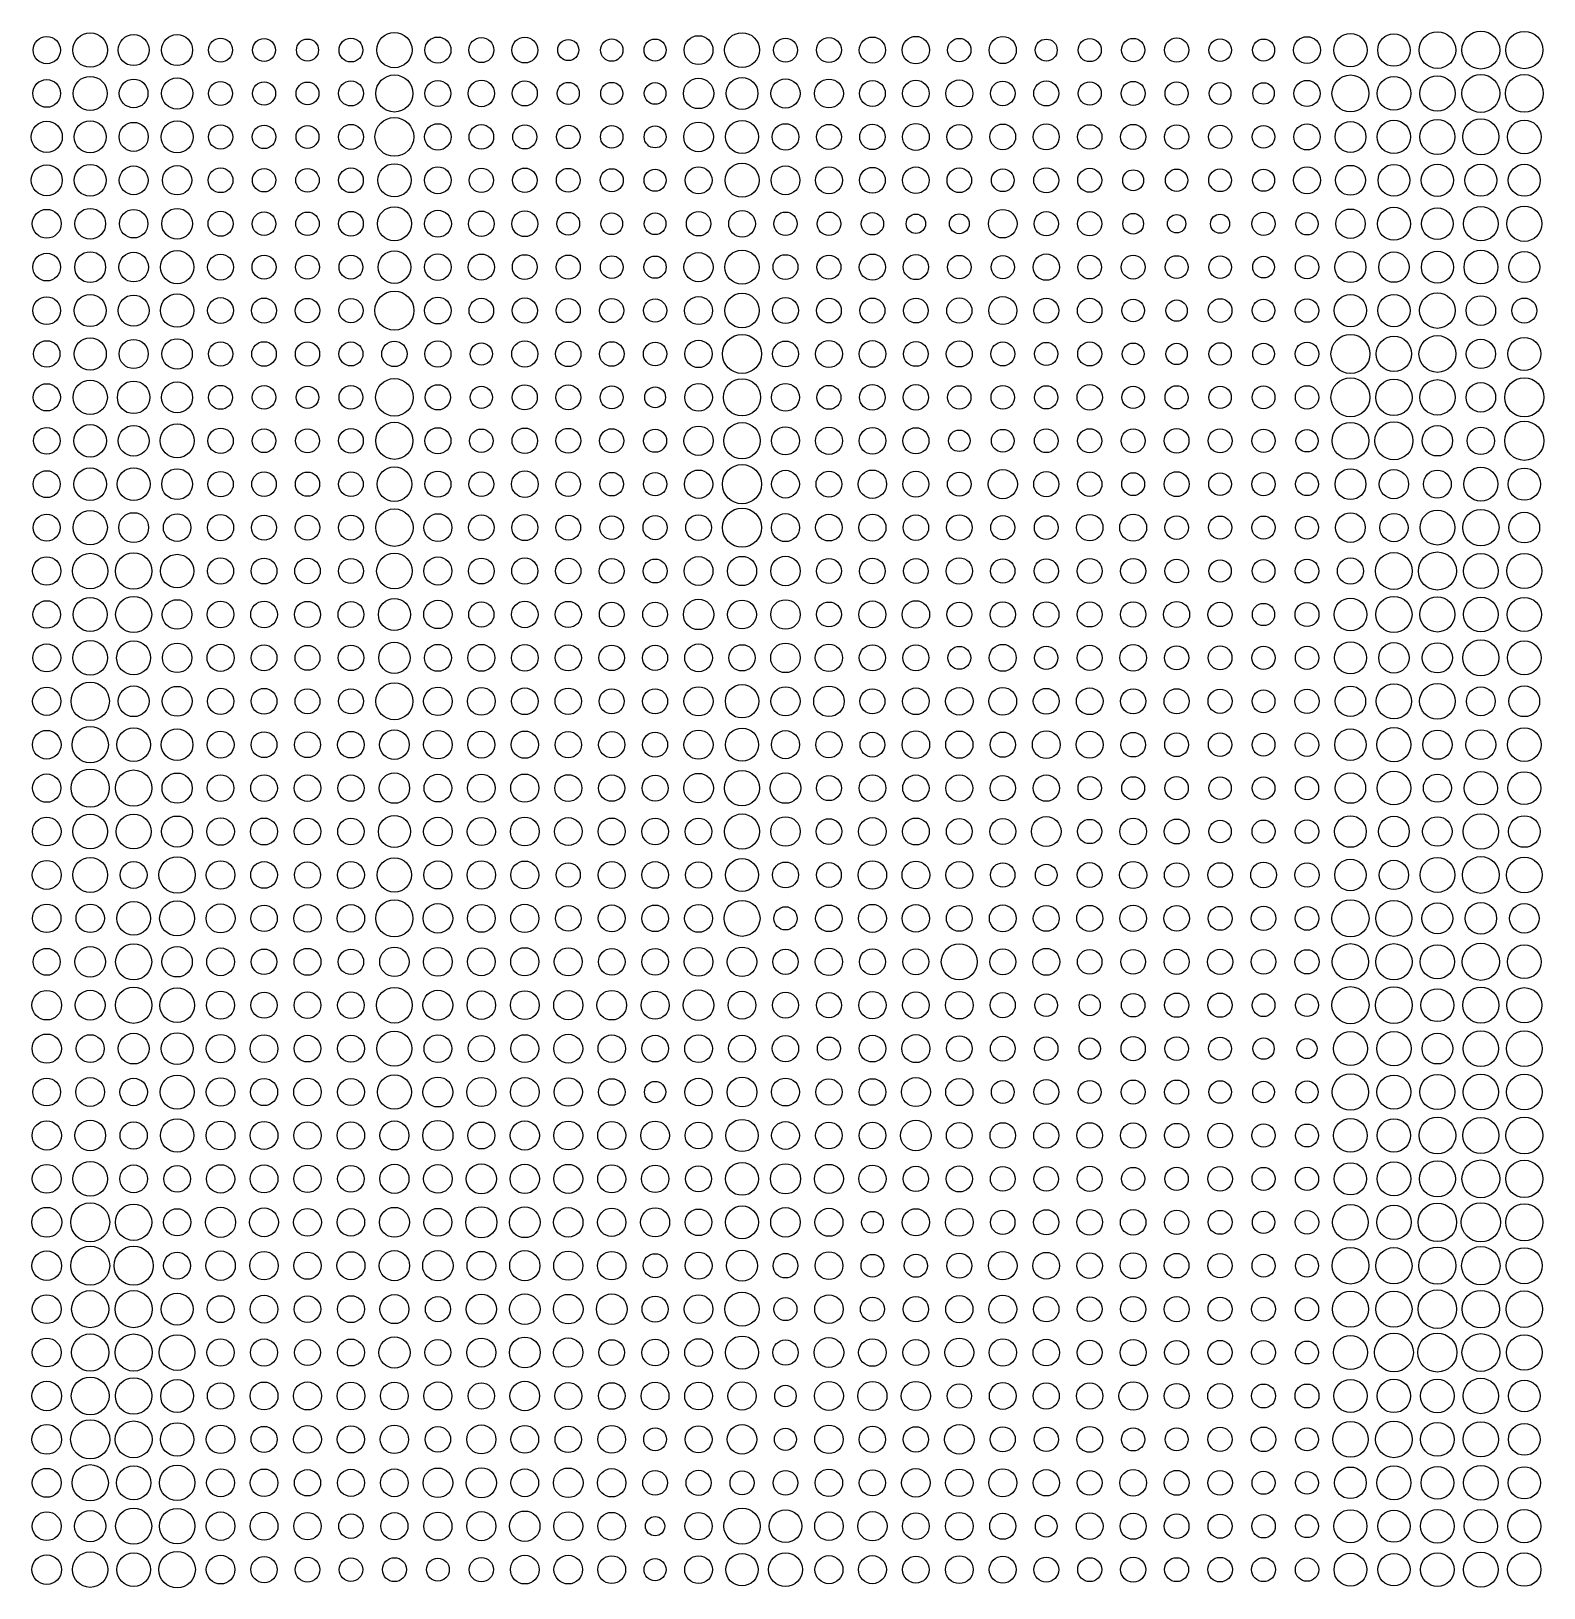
# Model space of a CAD drawing. Header units: millimetres. Extents: x 0 to 15650, y 0 to 8040.
# Drawn here: x 11773 to 13705, y 4052 to 6040 of the extents above; entities that cross this region are included whole.
import ezdxf

# ---------------------------------------------------------------- set-up
doc = ezdxf.new("R2010")
doc.units = ezdxf.units.MM
doc.layers.add('Default', color=7, linetype='Continuous', true_color=0x000000)

msp = doc.modelspace()

# ---------------------------------------------------------------- linework, layer by layer
at = {"layer": 'Default', "color": 0}
for centre, radius in [((11793, 6016.1), 17.4), ((11848.5, 6016.1), 22), ((11904, 6016.1), 19.8), ((11959.5, 6016.1), 19.8), ((12015, 6016.1), 15.3), ((12070.5, 6016.1), 14.6), ((12126, 6016.1), 14.1), ((12181.5, 6016.1), 15.2), ((12237, 6016.1), 22.5), ((12292.5, 6016.1), 16.7), ((12348, 6016.1), 16), ((12403.5, 6016.1), 16.5), ((12459, 6016.1), 13.5), ((12514.5, 6016.1), 14.3), ((12569.9, 6016.1), 14.1), ((12625.4, 6016.1), 18.4), ((12680.9, 6016.1), 22.2), ((12736.4, 6016.1), 15.3), ((12791.9, 6016.1), 15.9), ((12847.4, 6016.1), 16.7), ((12902.9, 6016.1), 17.5), ((12958.4, 6016.1), 14.9), ((13013.9, 6016.1), 17.3), ((13069.4, 6016.1), 14), ((13124.9, 6016.1), 14.8), ((13180.4, 6016.1), 14.9), ((13235.9, 6016.1), 15.5), ((13291.4, 6016.1), 14.4), ((13346.9, 6016.1), 14.1), ((13402.4, 6016.1), 17.1), ((13457.9, 6016.1), 21.3), ((13513.4, 6016.1), 20.7), ((13568.9, 6016.1), 23.4), ((13624.4, 6016.1), 24.2), ((13679.9, 6016.1), 23.8), ((12237, 5960.7), 23.7), ((13624.4, 5960.7), 24.2), ((13679.9, 5960.7), 24.1), ((11793, 5960.7), 17.7), ((11848.5, 5960.7), 21.8), ((11904, 5960.7), 18.3), ((11959.5, 5960.7), 20), ((12015, 5960.7), 15.3), ((12070.5, 5960.7), 14.8), ((12126, 5960.7), 14.6), ((12181.5, 5960.7), 16), ((12292.5, 5960.7), 16.6), ((12348, 5960.7), 16.9), ((12403.5, 5960.7), 16), ((12459, 5960.7), 14.1), ((12514.5, 5960.7), 14.1), ((12569.9, 5960.7), 13.8), ((12625.4, 5960.7), 19.4), ((12680.9, 5960.7), 20.3), ((12736.4, 5960.7), 18.6), ((12791.9, 5960.7), 18.4), ((12847.4, 5960.7), 16.5), ((12902.9, 5960.7), 17), ((12958.4, 5960.7), 17.2), ((13013.9, 5960.7), 15.7), ((13069.4, 5960.7), 16), ((13124.9, 5960.7), 14.8), ((13180.4, 5960.7), 15.4), ((13235.9, 5960.7), 14.8), ((13291.4, 5960.7), 13.9), ((13346.9, 5960.7), 13.7), ((13402.4, 5960.7), 16.7), ((13457.9, 5960.7), 23.6), ((13513.4, 5960.7), 21.5), ((13568.9, 5960.7), 22.6), ((11793, 5905.2), 19.9), ((11848.5, 5905.2), 20.4), ((11959.5, 5905.2), 20.4), ((12237, 5905.2), 24.8), ((12680.9, 5905.2), 21), ((13457.9, 5905.2), 19.7), ((13513.4, 5905.2), 21.3), ((13568.9, 5905.2), 22.3), ((13624.4, 5905.2), 23), ((13679.9, 5905.2), 21.5), ((11904, 5905.2), 18.6), ((12015, 5905.2), 15.5), ((12070.5, 5905.2), 15), ((12126, 5905.2), 14.6), ((12181.5, 5905.2), 16), ((12292.5, 5905.2), 16.9), ((12348, 5905.2), 15.7), ((12403.5, 5905.2), 15.4), ((12459, 5905.2), 15), ((12514.5, 5905.2), 14.4), ((12569.9, 5905.2), 14), ((12625.4, 5905.2), 18.9), ((12736.4, 5905.2), 16.9), ((12791.9, 5905.2), 16), ((12847.4, 5905.2), 16.2), ((12902.9, 5905.2), 17.2), ((12958.4, 5905.2), 15.8), ((13013.9, 5905.2), 16.4), ((13069.4, 5905.2), 16.6), ((13124.9, 5905.2), 15.6), ((13180.4, 5905.2), 16), ((13235.9, 5905.2), 15.5), ((13291.4, 5905.2), 14.8), ((13346.9, 5905.2), 14.4), ((13402.4, 5905.2), 16.7), ((11793, 5849.8), 19.8), ((11848.5, 5849.8), 20.3), ((11904, 5849.8), 18.4), ((11959.5, 5849.8), 18.7), ((12015, 5849.8), 15.8), ((12181.5, 5849.8), 15.8), ((12237, 5849.8), 21.2), ((12292.5, 5849.8), 17.1), ((12348, 5849.8), 15.5), ((12403.5, 5849.8), 15.6), ((12625.4, 5849.8), 17.2), ((12680.9, 5849.8), 21.7), ((12736.4, 5849.8), 18.4), ((12791.9, 5849.8), 17.3), ((12847.4, 5849.8), 16.5), ((12902.9, 5849.8), 17), ((12958.4, 5849.8), 15.7), ((13069.4, 5849.8), 16), ((13124.9, 5849.8), 15.3), ((13402.4, 5849.8), 17.3), ((13457.9, 5849.8), 19.1), ((13513.4, 5849.8), 20.3), ((13568.9, 5849.8), 20.5), ((13624.4, 5849.8), 20.4), ((13679.9, 5849.8), 20.4), ((12070.5, 5849.8), 14.9), ((12126, 5849.8), 15), ((12459, 5849.8), 15.2), ((12514.5, 5849.8), 14.8), ((12569.9, 5849.8), 14.1), ((13013.9, 5849.8), 14.5), ((13180.4, 5849.8), 13.4), ((13235.9, 5849.8), 14.3), ((13291.4, 5849.8), 14.5), ((13346.9, 5849.8), 14.1), ((11793, 5794.3), 18.4), ((11848.5, 5794.3), 19.6), ((11904, 5794.3), 18.2), ((11959.5, 5794.3), 19.6), ((12015, 5794.3), 16), ((12070.5, 5794.3), 15.1), ((12126, 5794.3), 15), ((12181.5, 5794.3), 15.8), ((12237, 5794.3), 21.8), ((12292.5, 5794.3), 17.2), ((12348, 5794.3), 16.2), ((12403.5, 5794.3), 16.5), ((12459, 5794.3), 14.5), ((12514.5, 5794.3), 13.9), ((12569.9, 5794.3), 13.9), ((12625.4, 5794.3), 15.6), ((12680.9, 5794.3), 17), ((12736.4, 5794.3), 14.9), ((12791.9, 5794.3), 15), ((12847.4, 5794.3), 14.3), ((12902.9, 5794.3), 12.4), ((12958.4, 5794.3), 12.7), ((13013.9, 5794.3), 18.2), ((13069.4, 5794.3), 15.5), ((13124.9, 5794.3), 15.5), ((13180.4, 5794.3), 13.2), ((13235.9, 5794.3), 11.7), ((13291.4, 5794.3), 12.2), ((13346.9, 5794.3), 14.8), ((13402.4, 5794.3), 14.3), ((13457.9, 5794.3), 18.8), ((13513.4, 5794.3), 21), ((13568.9, 5794.3), 20.2), ((13624.4, 5794.3), 22), ((13679.9, 5794.3), 22.5), ((11793, 5738.9), 17.7), ((11848.5, 5738.9), 19.7), ((11904, 5738.9), 18.9), ((11959.5, 5738.9), 21.2), ((12015, 5738.9), 16.5), ((12070.5, 5738.9), 15.3), ((12126, 5738.9), 15.3), ((12181.5, 5738.9), 15.2), ((12237, 5738.9), 20.8), ((12292.5, 5738.9), 17), ((12348, 5738.9), 16.7), ((12403.5, 5738.9), 15.9), ((12459, 5738.9), 15.4), ((12514.5, 5738.9), 14.5), ((12569.9, 5738.9), 14.2), ((12625.4, 5738.9), 18.6), ((12680.9, 5738.9), 21.8), ((12736.4, 5738.9), 15.9), ((12791.9, 5738.9), 15.3), ((12847.4, 5738.9), 16.7), ((12902.9, 5738.9), 16), ((12958.4, 5738.9), 15), ((13013.9, 5738.9), 14.8), ((13069.4, 5738.9), 16.8), ((13124.9, 5738.9), 15.1), ((13180.4, 5738.9), 15.2), ((13235.9, 5738.9), 14.6), ((13291.4, 5738.9), 14.4), ((13346.9, 5738.9), 13.8), ((13402.4, 5738.9), 14.9), ((13457.9, 5738.9), 19.8), ((13513.4, 5738.9), 19.4), ((13568.9, 5738.9), 20.4), ((13624.4, 5738.9), 21.5), ((13679.9, 5738.9), 19.8), ((12237, 5683.4), 24.9), ((13568.9, 5683.4), 22.7), ((11793, 5683.4), 17.7), ((11848.5, 5683.4), 20.5), ((11904, 5683.4), 19.8), ((11959.5, 5683.4), 21.3), ((12015, 5683.4), 16.5), ((12070.5, 5683.4), 16), ((12126, 5683.4), 15.6), ((12181.5, 5683.4), 15.5), ((12292.5, 5683.4), 17.1), ((12348, 5683.4), 15.7), ((12403.5, 5683.4), 16.1), ((12459, 5683.4), 15.4), ((12514.5, 5683.4), 15.4), ((12569.9, 5683.4), 14.8), ((12625.4, 5683.4), 17.9), ((12680.9, 5683.4), 22.1), ((12736.4, 5683.4), 16.6), ((12791.9, 5683.4), 15.8), ((12847.4, 5683.4), 16), ((12902.9, 5683.4), 15.8), ((12958.4, 5683.4), 16.1), ((13013.9, 5683.4), 17.9), ((13069.4, 5683.4), 15.9), ((13124.9, 5683.4), 15.7), ((13180.4, 5683.4), 14.4), ((13235.9, 5683.4), 13.6), ((13291.4, 5683.4), 15.2), ((13346.9, 5683.4), 14.4), ((13402.4, 5683.4), 15), ((13457.9, 5683.4), 20.6), ((13513.4, 5683.4), 20.6), ((13624.4, 5683.4), 18.9), ((13679.9, 5683.4), 16), ((11848.5, 5628), 20.6), ((11904, 5628), 18.6), ((11959.5, 5628), 19.4), ((12680.9, 5628), 25), ((13457.9, 5628), 24.9), ((13513.4, 5628), 22.6), ((13568.9, 5628), 23.5), ((13624.4, 5628), 18.7), ((13679.9, 5628), 21.1), ((11793, 5628), 16.9), ((12015, 5628), 15.5), ((12070.5, 5628), 15.7), ((12126, 5628), 15.5), ((12181.5, 5628), 15.3), ((12237, 5628), 16.2), ((12292.5, 5628), 16.7), ((12348, 5628), 14.1), ((12403.5, 5628), 16.7), ((12459, 5628), 16.2), ((12514.5, 5628), 15.7), ((12569.9, 5628), 15), ((12625.4, 5628), 17.5), ((12736.4, 5628), 16.5), ((12791.9, 5628), 17.2), ((12847.4, 5628), 17), ((12902.9, 5628), 15.8), ((12958.4, 5628), 16.6), ((13013.9, 5628), 15.3), ((13069.4, 5628), 14.8), ((13124.9, 5628), 15.3), ((13180.4, 5628), 13.9), ((13235.9, 5628), 13.6), ((13291.4, 5628), 14.3), ((13346.9, 5628), 13.8), ((13402.4, 5628), 15.1), ((11793, 5572.6), 17.4), ((11848.5, 5572.6), 21.9), ((11904, 5572.6), 20.8), ((11959.5, 5572.6), 19.8), ((12015, 5572.6), 15.3), ((12070.5, 5572.6), 15), ((12126, 5572.6), 14.3), ((12181.5, 5572.6), 15.2), ((12237, 5572.6), 24), ((12292.5, 5572.6), 16.1), ((12403.5, 5572.6), 16), ((12459, 5572.6), 15.9), ((12514.5, 5572.6), 14.6), ((12625.4, 5572.6), 17.6), ((12680.9, 5572.6), 23.7), ((12736.4, 5572.6), 17.8), ((12791.9, 5572.6), 15.3), ((12847.4, 5572.6), 16.4), ((12902.9, 5572.6), 16.2), ((12958.4, 5572.6), 14.9), ((13013.9, 5572.6), 15), ((13069.4, 5572.6), 14.8), ((13124.9, 5572.6), 16.2), ((13180.4, 5572.6), 14.3), ((13235.9, 5572.6), 14.8), ((13291.4, 5572.6), 14.3), ((13346.9, 5572.6), 14.6), ((13402.4, 5572.6), 14.9), ((13457.9, 5572.6), 24.9), ((13513.4, 5572.6), 23.2), ((13568.9, 5572.6), 22.6), ((13624.4, 5572.6), 18.9), ((13679.9, 5572.6), 25), ((12348, 5572.6), 14.1), ((12569.9, 5572.6), 13.3), ((11793, 5517.1), 17), ((11848.5, 5517.1), 20.7), ((11904, 5517.1), 19.6), ((11959.5, 5517.1), 21.7), ((12015, 5517.1), 16.2), ((12070.5, 5517.1), 15.1), ((12126, 5517.1), 15.3), ((12181.5, 5517.1), 15.8), ((12237, 5517.1), 23.7), ((12292.5, 5517.1), 16.7), ((12348, 5517.1), 15), ((12403.5, 5517.1), 16.3), ((12459, 5517.1), 15.9), ((12514.5, 5517.1), 15.4), ((12569.9, 5517.1), 14.7), ((12625.4, 5517.1), 18.7), ((12680.9, 5517.1), 23.2), ((12736.4, 5517.1), 17.9), ((12791.9, 5517.1), 17.3), ((12847.4, 5517.1), 17), ((12902.9, 5517.1), 16.7), ((12958.4, 5517.1), 13.7), ((13013.9, 5517.1), 14.6), ((13069.4, 5517.1), 15.1), ((13124.9, 5517.1), 15.4), ((13180.4, 5517.1), 15.3), ((13235.9, 5517.1), 15.8), ((13291.4, 5517.1), 15.3), ((13346.9, 5517.1), 14.8), ((13402.4, 5517.1), 14.3), ((13457.9, 5517.1), 23.4), ((13513.4, 5517.1), 24.3), ((13568.9, 5517.1), 19.4), ((13624.4, 5517.1), 17.5), ((13679.9, 5517.1), 25), ((11793, 5461.7), 17.2), ((11848.5, 5461.7), 20.8), ((11904, 5461.7), 21), ((11959.5, 5461.7), 19.7), ((12015, 5461.7), 16.2), ((12070.5, 5461.7), 15.7), ((12126, 5461.7), 15.5), ((12181.5, 5461.7), 15.7), ((12237, 5461.7), 22.1), ((12292.5, 5461.7), 16.7), ((12348, 5461.7), 15.8), ((12403.5, 5461.7), 17), ((12459, 5461.7), 15.7), ((12514.5, 5461.7), 15.1), ((12569.9, 5461.7), 14.9), ((12625.4, 5461.7), 18.1), ((12680.9, 5461.7), 25), ((12736.4, 5461.7), 17.7), ((12791.9, 5461.7), 16.5), ((12847.4, 5461.7), 18.1), ((12902.9, 5461.7), 16.5), ((12958.4, 5461.7), 15.2), ((13013.9, 5461.7), 18.6), ((13069.4, 5461.7), 16), ((13124.9, 5461.7), 15.6), ((13180.4, 5461.7), 14.6), ((13235.9, 5461.7), 15.9), ((13291.4, 5461.7), 14.5), ((13346.9, 5461.7), 14.8), ((13402.4, 5461.7), 14.6), ((13457.9, 5461.7), 19.7), ((13513.4, 5461.7), 18.7), ((13568.9, 5461.7), 17.8), ((13624.4, 5461.7), 21.7), ((13679.9, 5461.7), 20.6), ((11848.5, 5406.2), 21.9), ((12237, 5406.2), 23.9), ((12680.9, 5406.2), 25), ((13568.9, 5406.2), 22.2), ((13624.4, 5406.2), 23.2), ((11793, 5406.2), 17.2), ((11904, 5406.2), 19.1), ((11959.5, 5406.2), 17.6), ((12015, 5406.2), 16.7), ((12070.5, 5406.2), 16), ((12126, 5406.2), 15.8), ((12181.5, 5406.2), 15.9), ((12292.5, 5406.2), 17.8), ((12348, 5406.2), 16.2), ((12403.5, 5406.2), 16.6), ((12459, 5406.2), 15.8), ((12514.5, 5406.2), 15.1), ((12569.9, 5406.2), 15.4), ((12625.4, 5406.2), 16.4), ((12736.4, 5406.2), 17.9), ((12791.9, 5406.2), 17), ((12847.4, 5406.2), 17.3), ((12902.9, 5406.2), 16.3), ((12958.4, 5406.2), 16.4), ((13013.9, 5406.2), 15.4), ((13069.4, 5406.2), 15.2), ((13124.9, 5406.2), 16.9), ((13180.4, 5406.2), 17.2), ((13235.9, 5406.2), 15.1), ((13291.4, 5406.2), 14.8), ((13346.9, 5406.2), 14.8), ((13402.4, 5406.2), 14.7), ((13457.9, 5406.2), 18.9), ((13513.4, 5406.2), 18), ((13679.9, 5406.2), 19.6), ((11793, 5350.8), 18.1), ((11848.5, 5350.8), 22.6), ((11904, 5350.8), 23.2), ((11959.5, 5350.8), 21.3), ((12237, 5350.8), 22.7), ((12292.5, 5350.8), 17.9), ((12625.4, 5350.8), 18.4), ((12680.9, 5350.8), 18.7), ((12736.4, 5350.8), 18.8), ((13513.4, 5350.8), 23.5), ((13568.9, 5350.8), 24.3), ((13624.4, 5350.8), 22.3), ((13679.9, 5350.8), 22.3), ((12015, 5350.8), 16.7), ((12070.5, 5350.8), 16.5), ((12126, 5350.8), 16.3), ((12181.5, 5350.8), 16), ((12348, 5350.8), 16.5), ((12403.5, 5350.8), 16.7), ((12459, 5350.8), 16.2), ((12514.5, 5350.8), 15.9), ((12569.9, 5350.8), 15.3), ((12791.9, 5350.8), 16), ((12847.4, 5350.8), 16.4), ((12902.9, 5350.8), 15.8), ((12958.4, 5350.8), 16.9), ((13013.9, 5350.8), 15.5), ((13069.4, 5350.8), 15.5), ((13124.9, 5350.8), 16), ((13180.4, 5350.8), 16), ((13235.9, 5350.8), 15), ((13291.4, 5350.8), 14.3), ((13346.9, 5350.8), 14.5), ((13402.4, 5350.8), 15.2), ((13457.9, 5350.8), 16.7), ((11793, 5295.3), 17.6), ((11848.5, 5295.3), 21.7), ((11904, 5295.3), 23), ((11959.5, 5295.3), 18.9), ((12015, 5295.3), 17), ((12070.5, 5295.3), 17), ((12126, 5295.3), 16.7), ((12181.5, 5295.3), 16.5), ((12237, 5295.3), 20.5), ((12292.5, 5295.3), 18.1), ((12348, 5295.3), 16.1), ((12403.5, 5295.3), 16.9), ((12459, 5295.3), 16.7), ((12514.5, 5295.3), 15.8), ((12569.9, 5295.3), 15.8), ((12625.4, 5295.3), 19.4), ((12680.9, 5295.3), 18.4), ((12736.4, 5295.3), 18.8), ((12791.9, 5295.3), 15.9), ((12847.4, 5295.3), 17.2), ((12902.9, 5295.3), 17.6), ((12958.4, 5295.3), 15.8), ((13013.9, 5295.3), 16.2), ((13069.4, 5295.3), 16.2), ((13124.9, 5295.3), 16), ((13180.4, 5295.3), 16.2), ((13235.9, 5295.3), 16.6), ((13291.4, 5295.3), 15.5), ((13346.9, 5295.3), 14.2), ((13402.4, 5295.3), 15.3), ((13457.9, 5295.3), 20.9), ((13513.4, 5295.3), 23.1), ((13568.9, 5295.3), 22.4), ((13624.4, 5295.3), 22.2), ((13679.9, 5295.3), 21.8), ((11793, 5239.9), 17.8), ((11848.5, 5239.9), 22), ((11904, 5239.9), 21.7), ((11959.5, 5239.9), 18.8), ((12015, 5239.9), 17.3), ((12070.5, 5239.9), 16.5), ((12126, 5239.9), 15.9), ((12181.5, 5239.9), 16.3), ((12237, 5239.9), 20), ((12292.5, 5239.9), 17.2), ((12348, 5239.9), 17.2), ((12403.5, 5239.9), 17), ((12459, 5239.9), 16.7), ((12514.5, 5239.9), 16.3), ((12569.9, 5239.9), 16), ((12625.4, 5239.9), 17.7), ((12680.9, 5239.9), 16.8), ((12736.4, 5239.9), 18.9), ((12791.9, 5239.9), 17.4), ((12847.4, 5239.9), 16.7), ((12902.9, 5239.9), 16.6), ((12958.4, 5239.9), 14.6), ((13013.9, 5239.9), 17.2), ((13069.4, 5239.9), 14.8), ((13124.9, 5239.9), 16), ((13180.4, 5239.9), 17.1), ((13235.9, 5239.9), 15.4), ((13291.4, 5239.9), 15.2), ((13346.9, 5239.9), 14.8), ((13402.4, 5239.9), 14.9), ((13457.9, 5239.9), 20.4), ((13513.4, 5239.9), 19.4), ((13568.9, 5239.9), 19.3), ((13624.4, 5239.9), 23), ((13679.9, 5239.9), 21.6), ((11793, 5184.4), 18), ((11848.5, 5184.4), 24.5), ((11904, 5184.4), 19.6), ((11959.5, 5184.4), 19.1), ((12015, 5184.4), 16.8), ((12070.5, 5184.4), 16.5), ((12126, 5184.4), 15.9), ((12181.5, 5184.4), 16), ((12237, 5184.4), 23.6), ((12292.5, 5184.4), 18.2), ((12348, 5184.4), 17.7), ((12403.5, 5184.4), 17), ((12459, 5184.4), 16.9), ((12514.5, 5184.4), 16), ((12569.9, 5184.4), 16), ((12625.4, 5184.4), 18.6), ((12680.9, 5184.4), 21.3), ((12736.4, 5184.4), 18.6), ((12791.9, 5184.4), 19.5), ((12847.4, 5184.4), 16), ((12902.9, 5184.4), 17), ((12958.4, 5184.4), 17.5), ((13013.9, 5184.4), 17.7), ((13069.4, 5184.4), 16.5), ((13124.9, 5184.4), 17), ((13180.4, 5184.4), 16), ((13235.9, 5184.4), 16.1), ((13291.4, 5184.4), 15.4), ((13346.9, 5184.4), 14.6), ((13402.4, 5184.4), 15.5), ((13457.9, 5184.4), 19.4), ((13513.4, 5184.4), 22.5), ((13568.9, 5184.4), 22.7), ((13624.4, 5184.4), 18.4), ((13679.9, 5184.4), 19.6), ((11848.5, 5129), 23.2), ((11904, 5129), 21.5), ((12680.9, 5129), 21.2), ((13513.4, 5129), 21.8), ((13679.9, 5129), 21.4), ((11793, 5129), 18.3), ((11959.5, 5129), 20.2), ((12015, 5129), 17.2), ((12070.5, 5129), 16.5), ((12126, 5129), 16.5), ((12181.5, 5129), 17), ((12237, 5129), 18.9), ((12292.5, 5129), 18.2), ((12348, 5129), 17.3), ((12403.5, 5129), 17.4), ((12459, 5129), 16.8), ((12514.5, 5129), 16.7), ((12569.9, 5129), 16), ((12625.4, 5129), 18.6), ((12736.4, 5129), 17.9), ((12791.9, 5129), 16.7), ((12847.4, 5129), 15.8), ((12902.9, 5129), 17.6), ((12958.4, 5129), 17.4), ((13013.9, 5129), 16.1), ((13069.4, 5129), 17.7), ((13124.9, 5129), 17.2), ((13180.4, 5129), 15.7), ((13235.9, 5129), 15.2), ((13291.4, 5129), 15), ((13346.9, 5129), 14.6), ((13402.4, 5129), 15), ((13457.9, 5129), 20.1), ((13568.9, 5129), 18.7), ((13624.4, 5129), 19.1), ((11793, 5073.5), 18.1), ((11848.5, 5073.5), 24.4), ((11904, 5073.5), 23.2), ((11959.5, 5073.5), 19.3), ((12015, 5073.5), 17), ((12070.5, 5073.5), 17), ((12126, 5073.5), 16.9), ((12181.5, 5073.5), 16.8), ((12237, 5073.5), 19.4), ((12292.5, 5073.5), 17.7), ((12348, 5073.5), 17.8), ((12403.5, 5073.5), 18), ((12459, 5073.5), 17.2), ((12514.5, 5073.5), 16.8), ((12569.9, 5073.5), 16.6), ((12625.4, 5073.5), 18.9), ((12680.9, 5073.5), 22.5), ((12736.4, 5073.5), 19.4), ((12847.4, 5073.5), 17), ((12902.9, 5073.5), 16.8), ((12958.4, 5073.5), 17.1), ((13069.4, 5073.5), 16.8), ((13457.9, 5073.5), 19.4), ((13513.4, 5073.5), 21.5), ((13568.9, 5073.5), 17.9), ((13624.4, 5073.5), 21.2), ((13679.9, 5073.5), 21), ((12791.9, 5073.5), 16), ((13013.9, 5073.5), 16.1), ((13124.9, 5073.5), 14.9), ((13180.4, 5073.5), 14.6), ((13235.9, 5073.5), 14.9), ((13291.4, 5073.5), 14.3), ((13346.9, 5073.5), 14.5), ((13402.4, 5073.5), 14.8), ((11793, 5018.1), 18.3), ((11848.5, 5018.1), 22.3), ((11904, 5018.1), 22.2), ((11959.5, 5018.1), 19.8), ((12015, 5018.1), 17.6), ((12070.5, 5018.1), 17.2), ((12126, 5018.1), 17), ((12181.5, 5018.1), 16.9), ((12237, 5018.1), 20.5), ((12292.5, 5018.1), 18.2), ((12348, 5018.1), 17.9), ((12403.5, 5018.1), 18.4), ((12459, 5018.1), 17.7), ((12514.5, 5018.1), 17.2), ((12569.9, 5018.1), 17), ((12625.4, 5018.1), 17), ((12680.9, 5018.1), 22.4), ((12736.4, 5018.1), 18.8), ((12791.9, 5018.1), 16.4), ((12847.4, 5018.1), 17.7), ((12902.9, 5018.1), 17.2), ((12958.4, 5018.1), 16.5), ((13013.9, 5018.1), 16.5), ((13069.4, 5018.1), 19), ((13124.9, 5018.1), 15.5), ((13180.4, 5018.1), 17.1), ((13235.9, 5018.1), 15.9), ((13291.4, 5018.1), 14.3), ((13346.9, 5018.1), 14.7), ((13402.4, 5018.1), 15), ((13457.9, 5018.1), 20.2), ((13513.4, 5018.1), 19.6), ((13568.9, 5018.1), 18.8), ((13624.4, 5018.1), 22.5), ((13679.9, 5018.1), 20.2), ((11793, 4962.6), 18.5), ((11848.5, 4962.6), 22.3), ((11904, 4962.6), 17.1), ((11959.5, 4962.6), 23.2), ((12015, 4962.6), 18.2), ((12070.5, 4962.6), 17), ((12126, 4962.6), 16.7), ((12181.5, 4962.6), 17.1), ((12237, 4962.6), 21.9), ((12292.5, 4962.6), 17.9), ((12348, 4962.6), 18.1), ((12403.5, 4962.6), 17.8), ((12459, 4962.6), 15.4), ((12514.5, 4962.6), 17.2), ((12569.9, 4962.6), 17), ((12625.4, 4962.6), 16.7), ((12680.9, 4962.6), 20.9), ((12736.4, 4962.6), 16.5), ((12791.9, 4962.6), 15.8), ((12847.4, 4962.6), 18.2), ((12902.9, 4962.6), 17.7), ((12958.4, 4962.6), 17.3), ((13013.9, 4962.6), 15.5), ((13069.4, 4962.6), 13.8), ((13124.9, 4962.6), 15.8), ((13180.4, 4962.6), 17.3), ((13235.9, 4962.6), 15.6), ((13291.4, 4962.6), 15.7), ((13346.9, 4962.6), 16.4), ((13402.4, 4962.6), 15.6), ((13457.9, 4962.6), 20.1), ((13513.4, 4962.6), 18.7), ((13568.9, 4962.6), 22.2), ((13624.4, 4962.6), 23.5), ((13679.9, 4962.6), 22.7), ((12237, 4907.2), 23.7), ((13457.9, 4907.2), 23.7), ((11793, 4907.2), 18.2), ((11848.5, 4907.2), 18.1), ((11904, 4907.2), 21.4), ((11959.5, 4907.2), 22.3), ((12015, 4907.2), 18.5), ((12070.5, 4907.2), 16.9), ((12126, 4907.2), 17.5), ((12181.5, 4907.2), 17.5), ((12292.5, 4907.2), 18.9), ((12348, 4907.2), 17.8), ((12403.5, 4907.2), 18), ((12459, 4907.2), 16.4), ((12514.5, 4907.2), 17.1), ((12569.9, 4907.2), 17), ((12625.4, 4907.2), 17.8), ((12680.9, 4907.2), 23), ((12736.4, 4907.2), 14.8), ((12791.9, 4907.2), 17), ((12847.4, 4907.2), 17.9), ((12902.9, 4907.2), 17.5), ((12958.4, 4907.2), 16.5), ((13013.9, 4907.2), 17.1), ((13069.4, 4907.2), 16.5), ((13124.9, 4907.2), 16.6), ((13180.4, 4907.2), 16.9), ((13235.9, 4907.2), 16.3), ((13291.4, 4907.2), 15.3), ((13346.9, 4907.2), 15.6), ((13402.4, 4907.2), 15.2), ((13513.4, 4907.2), 23), ((13568.9, 4907.2), 19.7), ((13624.4, 4907.2), 20.1), ((13679.9, 4907.2), 18.9), ((11848.5, 4851.7), 19.5), ((11904, 4851.7), 23), ((11959.5, 4851.7), 19.4), ((12958.4, 4851.7), 23), ((13457.9, 4851.7), 23.2), ((13513.4, 4851.7), 23.2), ((13568.9, 4851.7), 21.8), ((13624.4, 4851.7), 23.7), ((13679.9, 4851.7), 21.5), ((11793, 4851.7), 17.2), ((12015, 4851.7), 17.7), ((12070.5, 4851.7), 16.3), ((12126, 4851.7), 17.2), ((12181.5, 4851.7), 16.2), ((12237, 4851.7), 18.8), ((12292.5, 4851.7), 18.4), ((12348, 4851.7), 17.8), ((12403.5, 4851.7), 18), ((12459, 4851.7), 17.9), ((12514.5, 4851.7), 17), ((12569.9, 4851.7), 17), ((12625.4, 4851.7), 18.3), ((12680.9, 4851.7), 18.8), ((12736.4, 4851.7), 16), ((12791.9, 4851.7), 17.4), ((12847.4, 4851.7), 16.6), ((12902.9, 4851.7), 16.5), ((13013.9, 4851.7), 16.5), ((13069.4, 4851.7), 17.2), ((13124.9, 4851.7), 15.7), ((13180.4, 4851.7), 15.7), ((13235.9, 4851.7), 16), ((13291.4, 4851.7), 16.1), ((13346.9, 4851.7), 15.8), ((13402.4, 4851.7), 15.5), ((11793, 4796.3), 18.9), ((11848.5, 4796.3), 19.1), ((11904, 4796.3), 23.2), ((11959.5, 4796.3), 22.2), ((12015, 4796.3), 17.9), ((12070.5, 4796.3), 16.7), ((12126, 4796.3), 17.1), ((12181.5, 4796.3), 17), ((12237, 4796.3), 22.8), ((12292.5, 4796.3), 19.1), ((12348, 4796.3), 18.2), ((12403.5, 4796.3), 18.4), ((12459, 4796.3), 18.6), ((12514.5, 4796.3), 18.9), ((12569.9, 4796.3), 17.9), ((12625.4, 4796.3), 19.5), ((12680.9, 4796.3), 17.7), ((12736.4, 4796.3), 16.5), ((12791.9, 4796.3), 16), ((12847.4, 4796.3), 17.4), ((12902.9, 4796.3), 16.9), ((12958.4, 4796.3), 17.6), ((13013.9, 4796.3), 16), ((13235.9, 4796.3), 15.5), ((13291.4, 4796.3), 15.5), ((13457.9, 4796.3), 23.7), ((13513.4, 4796.3), 23.5), ((13568.9, 4796.3), 21), ((13624.4, 4796.3), 23.1), ((13679.9, 4796.3), 22.4), ((13069.4, 4796.3), 14.4), ((13124.9, 4796.3), 13.5), ((13180.4, 4796.3), 15), ((13346.9, 4796.3), 14.6), ((13402.4, 4796.3), 14.5), ((11793, 4740.8), 18.7), ((11848.5, 4740.8), 17.8), ((11904, 4740.8), 19.6), ((11959.5, 4740.8), 20.3), ((12015, 4740.8), 18.2), ((12070.5, 4740.8), 17.7), ((12126, 4740.8), 17), ((12181.5, 4740.8), 17.3), ((12237, 4740.8), 22.3), ((12292.5, 4740.8), 17.7), ((12348, 4740.8), 16.8), ((12403.5, 4740.8), 17.8), ((12459, 4740.8), 18.4), ((12514.5, 4740.8), 17.5), ((12569.9, 4740.8), 17), ((12625.4, 4740.8), 17.7), ((12680.9, 4740.8), 17.2), ((12736.4, 4740.8), 16.8), ((12791.9, 4740.8), 14.8), ((12847.4, 4740.8), 17), ((12902.9, 4740.8), 17.9), ((12958.4, 4740.8), 16.4), ((13013.9, 4740.8), 15.8), ((13069.4, 4740.8), 15), ((13124.9, 4740.8), 13.6), ((13180.4, 4740.8), 15.5), ((13235.9, 4740.8), 15.1), ((13291.4, 4740.8), 14.6), ((13346.9, 4740.8), 13.6), ((13402.4, 4740.8), 12.8), ((13457.9, 4740.8), 21.7), ((13513.4, 4740.8), 22), ((13568.9, 4740.8), 19.6), ((13624.4, 4740.8), 22.7), ((13679.9, 4740.8), 22.8), ((11793, 4685.4), 17.7), ((11848.5, 4685.4), 18.4), ((11904, 4685.4), 17.5), ((11959.5, 4685.4), 21.7), ((12015, 4685.4), 18.2), ((12070.5, 4685.4), 17.4), ((12126, 4685.4), 17.6), ((12181.5, 4685.4), 17.3), ((12237, 4685.4), 21.8), ((12292.5, 4685.4), 19.1), ((12348, 4685.4), 18.6), ((12403.5, 4685.4), 18.4), ((12459, 4685.4), 18.1), ((12514.5, 4685.4), 17), ((12569.9, 4685.4), 13.6), ((12625.4, 4685.4), 17.5), ((12680.9, 4685.4), 19), ((12736.4, 4685.4), 17.8), ((12791.9, 4685.4), 16.8), ((12847.4, 4685.4), 17), ((12902.9, 4685.4), 18.5), ((12958.4, 4685.4), 17.4), ((13013.9, 4685.4), 14.6), ((13069.4, 4685.4), 15.9), ((13124.9, 4685.4), 14.7), ((13180.4, 4685.4), 15.3), ((13235.9, 4685.4), 15.3), ((13291.4, 4685.4), 14.4), ((13346.9, 4685.4), 13.8), ((13402.4, 4685.4), 14.3), ((13457.9, 4685.4), 23.2), ((13513.4, 4685.4), 21.7), ((13568.9, 4685.4), 22.4), ((13624.4, 4685.4), 22.7), ((13679.9, 4685.4), 22.7), ((13568.9, 4629.9), 23.4), ((13624.4, 4629.9), 23.1), ((13679.9, 4629.9), 23.5), ((11793, 4629.9), 18.7), ((11848.5, 4629.9), 19.6), ((11904, 4629.9), 17.4), ((11959.5, 4629.9), 21.3), ((12015, 4629.9), 18.4), ((12070.5, 4629.9), 17.8), ((12126, 4629.9), 17.4), ((12181.5, 4629.9), 17.5), ((12237, 4629.9), 18.5), ((12292.5, 4629.9), 19.3), ((12348, 4629.9), 17.2), ((12403.5, 4629.9), 18.6), ((12459, 4629.9), 18.4), ((12514.5, 4629.9), 17.9), ((12569.9, 4629.9), 18.3), ((12625.4, 4629.9), 17.1), ((12680.9, 4629.9), 20.6), ((12736.4, 4629.9), 17.7), ((12791.9, 4629.9), 17), ((12847.4, 4629.9), 17), ((12902.9, 4629.9), 19.5), ((12958.4, 4629.9), 16.5), ((13013.9, 4629.9), 16.3), ((13069.4, 4629.9), 16), ((13124.9, 4629.9), 16.3), ((13180.4, 4629.9), 16), ((13235.9, 4629.9), 15.5), ((13291.4, 4629.9), 15.7), ((13346.9, 4629.9), 14.8), ((13402.4, 4629.9), 14.6), ((13457.9, 4629.9), 21.5), ((13513.4, 4629.9), 21.3), ((11793, 4574.5), 18.4), ((11848.5, 4574.5), 22.1), ((12237, 4574.5), 18.6), ((12292.5, 4574.5), 18.2), ((12348, 4574.5), 19.2), ((12403.5, 4574.5), 18.7), ((12459, 4574.5), 18.5), ((12680.9, 4574.5), 21), ((12736.4, 4574.5), 19.3), ((12791.9, 4574.5), 18.5), ((13457.9, 4574.5), 20.6), ((13513.4, 4574.5), 21.6), ((13568.9, 4574.5), 23), ((13624.4, 4574.5), 24.1), ((13679.9, 4574.5), 23.8), ((11904, 4574.5), 17.7), ((11959.5, 4574.5), 17), ((12015, 4574.5), 18.1), ((12070.5, 4574.5), 17.8), ((12126, 4574.5), 17.4), ((12181.5, 4574.5), 17), ((12514.5, 4574.5), 17.9), ((12569.9, 4574.5), 17.5), ((12625.4, 4574.5), 16.6), ((12847.4, 4574.5), 17.4), ((12902.9, 4574.5), 16.2), ((12958.4, 4574.5), 16.7), ((13013.9, 4574.5), 15.8), ((13069.4, 4574.5), 15.7), ((13124.9, 4574.5), 16), ((13180.4, 4574.5), 14.7), ((13235.9, 4574.5), 14.9), ((13291.4, 4574.5), 15.7), ((13346.9, 4574.5), 14.7), ((13402.4, 4574.5), 14.8), ((11793, 4519), 19.1), ((11848.5, 4519), 24.9), ((11904, 4519), 23.1), ((11959.5, 4519), 17.4), ((12015, 4519), 19.2), ((12070.5, 4519), 18.4), ((12126, 4519), 17.7), ((12181.5, 4519), 17.5), ((12237, 4519), 19.1), ((12292.5, 4519), 17.8), ((12348, 4519), 19.9), ((12403.5, 4519), 19.6), ((12459, 4519), 18.8), ((12514.5, 4519), 18), ((12569.9, 4519), 18.6), ((12625.4, 4519), 17), ((12680.9, 4519), 21), ((12736.4, 4519), 18.9), ((12791.9, 4519), 17.9), ((12902.9, 4519), 17.4), ((12958.4, 4519), 17.6), ((13013.9, 4519), 15.6), ((13069.4, 4519), 16.1), ((13124.9, 4519), 16.4), ((13180.4, 4519), 16.3), ((13235.9, 4519), 15.5), ((13291.4, 4519), 15.3), ((13346.9, 4519), 14.3), ((13402.4, 4519), 15), ((13457.9, 4519), 22.8), ((13513.4, 4519), 22), ((13568.9, 4519), 24.6), ((13624.4, 4519), 25), ((13679.9, 4519), 23.7), ((12847.4, 4519), 13.9), ((11793, 4463.6), 18.9), ((11848.5, 4463.6), 24.9), ((11904, 4463.6), 25), ((11959.5, 4463.6), 17.2), ((12015, 4463.6), 18.8), ((12070.5, 4463.6), 18.1), ((12126, 4463.6), 17.4), ((12181.5, 4463.6), 17.9), ((12237, 4463.6), 19.3), ((12292.5, 4463.6), 19.4), ((12348, 4463.6), 18.3), ((12403.5, 4463.6), 19.3), ((12459, 4463.6), 18.6), ((12514.5, 4463.6), 18.2), ((12569.9, 4463.6), 15.3), ((12625.4, 4463.6), 17.2), ((12680.9, 4463.6), 19.8), ((12736.4, 4463.6), 15.7), ((12791.9, 4463.6), 17.7), ((12847.4, 4463.6), 14.5), ((12902.9, 4463.6), 14.8), ((12958.4, 4463.6), 16), ((13013.9, 4463.6), 18.2), ((13069.4, 4463.6), 17), ((13124.9, 4463.6), 16.3), ((13180.4, 4463.6), 16.5), ((13235.9, 4463.6), 15.7), ((13291.4, 4463.6), 15.5), ((13346.9, 4463.6), 14.7), ((13402.4, 4463.6), 14.6), ((13457.9, 4463.6), 23.4), ((13513.4, 4463.6), 23.1), ((13568.9, 4463.6), 23.7), ((13624.4, 4463.6), 24.5), ((13679.9, 4463.6), 23), ((11793, 4408.1), 18.4), ((11848.5, 4408.1), 23.7), ((11904, 4408.1), 23.7), ((11959.5, 4408.1), 20.3), ((12015, 4408.1), 17.2), ((12070.5, 4408.1), 17.7), ((12126, 4408.1), 16.9), ((12181.5, 4408.1), 17.2), ((12237, 4408.1), 18.5), ((12292.5, 4408.1), 16), ((12348, 4408.1), 19.2), ((12403.5, 4408.1), 19.5), ((12459, 4408.1), 18.9), ((12514.5, 4408.1), 19.6), ((12569.9, 4408.1), 16.7), ((12625.4, 4408.1), 18.3), ((12680.9, 4408.1), 21.8), ((12736.4, 4408.1), 14.7), ((12791.9, 4408.1), 18.2), ((12847.4, 4408.1), 15.3), ((12902.9, 4408.1), 16.2), ((12958.4, 4408.1), 17.4), ((13013.9, 4408.1), 17.8), ((13069.4, 4408.1), 16.2), ((13124.9, 4408.1), 15.8), ((13180.4, 4408.1), 16.2), ((13235.9, 4408.1), 16), ((13291.4, 4408.1), 15.4), ((13346.9, 4408.1), 15.3), ((13402.4, 4408.1), 14.8), ((13457.9, 4408.1), 23), ((13513.4, 4408.1), 23.1), ((13568.9, 4408.1), 24.6), ((13624.4, 4408.1), 23.9), ((13679.9, 4408.1), 23.3), ((11848.5, 4352.7), 23.8), ((11904, 4352.7), 23.7), ((11959.5, 4352.7), 22.8), ((13457.9, 4352.7), 21.8), ((13513.4, 4352.7), 24.8), ((13568.9, 4352.7), 24.9), ((13624.4, 4352.7), 24.1), ((13679.9, 4352.7), 22.7), ((11793, 4352.7), 18.4), ((12015, 4352.7), 17.4), ((12070.5, 4352.7), 17.3), ((12126, 4352.7), 16.5), ((12181.5, 4352.7), 17.2), ((12237, 4352.7), 19.9), ((12292.5, 4352.7), 16.5), ((12348, 4352.7), 18.5), ((12403.5, 4352.7), 19.7), ((12459, 4352.7), 18.7), ((12514.5, 4352.7), 16.4), ((12569.9, 4352.7), 17), ((12625.4, 4352.7), 17.7), ((12680.9, 4352.7), 21.1), ((12736.4, 4352.7), 16.2), ((12791.9, 4352.7), 19), ((12847.4, 4352.7), 17.6), ((12902.9, 4352.7), 16.6), ((12958.4, 4352.7), 18.4), ((13013.9, 4352.7), 17.5), ((13069.4, 4352.7), 16.9), ((13124.9, 4352.7), 15.8), ((13180.4, 4352.7), 16.7), ((13235.9, 4352.7), 15.3), ((13291.4, 4352.7), 15.5), ((13346.9, 4352.7), 15.3), ((13402.4, 4352.7), 14.6), ((11793, 4297.2), 18.9), ((11848.5, 4297.2), 24.1), ((11904, 4297.2), 23.2), ((11959.5, 4297.2), 21), ((12070.5, 4297.2), 17.8), ((12126, 4297.2), 17.9), ((12181.5, 4297.2), 17.7), ((12237, 4297.2), 17.7), ((12292.5, 4297.2), 17.9), ((12403.5, 4297.2), 18.9), ((12459, 4297.2), 17.2), ((12569.9, 4297.2), 17.7), ((12625.4, 4297.2), 17.7), ((12680.9, 4297.2), 18), ((12791.9, 4297.2), 18.5), ((12847.4, 4297.2), 18.6), ((12902.9, 4297.2), 18.6), ((13013.9, 4297.2), 17.1), ((13180.4, 4297.2), 18.2), ((13457.9, 4297.2), 21.2), ((13513.4, 4297.2), 21.3), ((13568.9, 4297.2), 21.5), ((13624.4, 4297.2), 22.6), ((13679.9, 4297.2), 20.1), ((12015, 4297.2), 16.9), ((12348, 4297.2), 16.8), ((12514.5, 4297.2), 17), ((12736.4, 4297.2), 13.7), ((12958.4, 4297.2), 15.6), ((13069.4, 4297.2), 16.7), ((13124.9, 4297.2), 16.7), ((13235.9, 4297.2), 15.9), ((13291.4, 4297.2), 15.8), ((13346.9, 4297.2), 15.3), ((13402.4, 4297.2), 15.3), ((11793, 4241.8), 19), ((11848.5, 4241.8), 25), ((11904, 4241.8), 23.5), ((11959.5, 4241.8), 21.3), ((12015, 4241.8), 18.2), ((12070.5, 4241.8), 16.6), ((12126, 4241.8), 17.7), ((12181.5, 4241.8), 17.4), ((12237, 4241.8), 18.1), ((12292.5, 4241.8), 16.3), ((12348, 4241.8), 18.5), ((12403.5, 4241.8), 17.7), ((12459, 4241.8), 16.9), ((12514.5, 4241.8), 17.7), ((12569.9, 4241.8), 14.6), ((12625.4, 4241.8), 17.2), ((12680.9, 4241.8), 18.8), ((12736.4, 4241.8), 14.1), ((12791.9, 4241.8), 18.2), ((12847.4, 4241.8), 16.8), ((12902.9, 4241.8), 16.2), ((12958.4, 4241.8), 18.9), ((13013.9, 4241.8), 16), ((13069.4, 4241.8), 15.5), ((13124.9, 4241.8), 16.5), ((13180.4, 4241.8), 14.8), ((13235.9, 4241.8), 14.6), ((13291.4, 4241.8), 15.5), ((13346.9, 4241.8), 15.7), ((13402.4, 4241.8), 14.7), ((13457.9, 4241.8), 22.7), ((13513.4, 4241.8), 23.4), ((13568.9, 4241.8), 21.6), ((13624.4, 4241.8), 22.5), ((13679.9, 4241.8), 20.3), ((11793, 4186.3), 18.5), ((11848.5, 4186.3), 23.2), ((11904, 4186.3), 21.8), ((11959.5, 4186.3), 22.5), ((12015, 4186.3), 17.8), ((12070.5, 4186.3), 17.6), ((12126, 4186.3), 16.8), ((12181.5, 4186.3), 17.3), ((12237, 4186.3), 17.7), ((12292.5, 4186.3), 18.9), ((12348, 4186.3), 19.3), ((12403.5, 4186.3), 17.7), ((12459, 4186.3), 18.9), ((12514.5, 4186.3), 18.1), ((12569.9, 4186.3), 15.8), ((12625.4, 4186.3), 16), ((12680.9, 4186.3), 15.3), ((12736.4, 4186.3), 15.7), ((12791.9, 4186.3), 17.5), ((12847.4, 4186.3), 16.7), ((12902.9, 4186.3), 18.2), ((12958.4, 4186.3), 17.5), ((13013.9, 4186.3), 17.9), ((13069.4, 4186.3), 16.8), ((13124.9, 4186.3), 15.8), ((13180.4, 4186.3), 17.1), ((13235.9, 4186.3), 15.9), ((13291.4, 4186.3), 15.7), ((13346.9, 4186.3), 14.7), ((13402.4, 4186.3), 14.5), ((13457.9, 4186.3), 20.2), ((13513.4, 4186.3), 21.8), ((13568.9, 4186.3), 20.9), ((13624.4, 4186.3), 22.2), ((13679.9, 4186.3), 20.6), ((11793, 4130.9), 18.4), ((11848.5, 4130.9), 20), ((11904, 4130.9), 23), ((11959.5, 4130.9), 22.7), ((12015, 4130.9), 18.2), ((12070.5, 4130.9), 17.8), ((12126, 4130.9), 17.5), ((12181.5, 4130.9), 15.6), ((12237, 4130.9), 17.3), ((12292.5, 4130.9), 18), ((12348, 4130.9), 18.6), ((12403.5, 4130.9), 19.4), ((12459, 4130.9), 18.4), ((12514.5, 4130.9), 17.7), ((12569.9, 4130.9), 12.3), ((12625.4, 4130.9), 17.4), ((12680.9, 4130.9), 23.1), ((12736.4, 4130.9), 20.9), ((12791.9, 4130.9), 18.2), ((12847.4, 4130.9), 18.7), ((12902.9, 4130.9), 17.1), ((12958.4, 4130.9), 17.6), ((13013.9, 4130.9), 16.7), ((13069.4, 4130.9), 13.9), ((13124.9, 4130.9), 17), ((13180.4, 4130.9), 16.7), ((13235.9, 4130.9), 15.8), ((13291.4, 4130.9), 15.4), ((13346.9, 4130.9), 15), ((13402.4, 4130.9), 14.6), ((13457.9, 4130.9), 21.1), ((13513.4, 4130.9), 20.6), ((13568.9, 4130.9), 21.5), ((13624.4, 4130.9), 21.3), ((13679.9, 4130.9), 21.2), ((11848.5, 4075.4), 22.6), ((11904, 4075.4), 21.5), ((11959.5, 4075.4), 23.3), ((12680.9, 4075.4), 20.6), ((12736.4, 4075.4), 21.6), ((13457.9, 4075.4), 21), ((13513.4, 4075.4), 20.6), ((13568.9, 4075.4), 21.4), ((13624.4, 4075.4), 22.3), ((13679.9, 4075.4), 21.3), ((11793, 4075.4), 18.9), ((12015, 4075.4), 18.3), ((12070.5, 4075.4), 16.8), ((12126, 4075.4), 15.8), ((12181.5, 4075.4), 15), ((12237, 4075.4), 15.3), ((12292.5, 4075.4), 14.6), ((12348, 4075.4), 15.5), ((12403.5, 4075.4), 18.3), ((12459, 4075.4), 18.3), ((12514.5, 4075.4), 17.8), ((12569.9, 4075.4), 14.1), ((12625.4, 4075.4), 17.7), ((12791.9, 4075.4), 17.9), ((12847.4, 4075.4), 17.9), ((12902.9, 4075.4), 17.1), ((12958.4, 4075.4), 17.8), ((13013.9, 4075.4), 17.2), ((13069.4, 4075.4), 15.9), ((13124.9, 4075.4), 15.3), ((13180.4, 4075.4), 16), ((13235.9, 4075.4), 15.3), ((13291.4, 4075.4), 15.7), ((13346.9, 4075.4), 15.3), ((13402.4, 4075.4), 14.9)]:
    msp.add_circle(centre, radius, dxfattribs=at)

doc.saveas('drawing.dxf')
